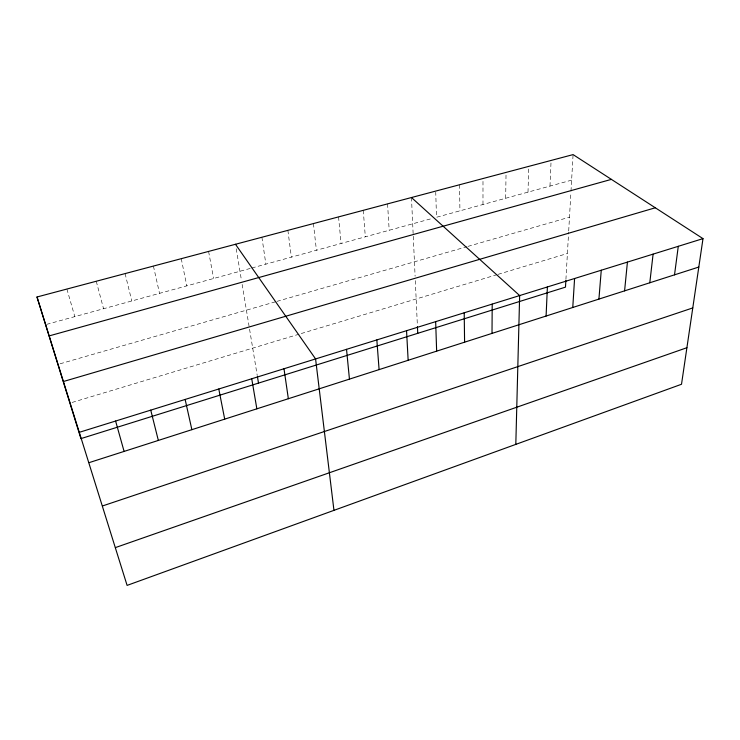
<?xml version="1.0" encoding="UTF-8"?>
<svg xmlns="http://www.w3.org/2000/svg" width="740" height="740" viewBox="0 0 740 740"><rect width="100%" height="100%" fill="white"/><g stroke="black" fill="none" stroke-linecap="round" stroke-linejoin="round"><path stroke-width="0.56" stroke-dasharray="3.7 2.78" d="M482.98 204.508L482.989 178.534M505.67 198.274L506.058 172.401M527.999 192.141L528.758 166.371M549.977 186.101L551.096 160.441M565.924 279.378L568.635 232.11M568.699 230.954L570.919 192.271M570.984 191.17L573.084 154.605M72.094 402.449L299.053 334.193M301.236 333.536L496.984 274.679M498.066 274.355L567.404 253.496M60.088 363.793L275.891 301.68M276.973 301.365L466.903 246.697M467.976 246.383L569.495 217.172M46.657 324.361L250.758 268.296M251.831 268L432.169 218.457M571.613 180.153L436.498 217.273L435.74 192.224M66.896 289.044L74.823 316.618M96.256 281.256L103.554 308.728M125.088 273.596L131.785 300.976M153.411 266.067L159.535 293.354M181.245 258.676L186.804 285.862M208.597 251.415L213.601 278.499M236.227 248.77L241.407 280.025M242.137 284.401L257.252 375.55M261.904 237.253L265.873 264.143M287.888 230.353L291.357 257.141M313.427 223.563L316.415 250.259M338.55 216.894L341.075 243.488M363.257 210.336L365.329 236.819M387.557 203.879L389.194 230.27M411.468 197.524L413.207 235.126M413.262 236.254L415.103 276.196M415.307 280.627L417.379 325.406M459.54 184.76L459.929 210.835"/><path stroke-width="1.11" d="M492.007 333.389L492.202 304.094M515.808 444.379L519.656 295.565L411.468 197.524M546.092 316.045L547.396 286.954M565.86 280.488L565.48 287.139L80.91 438.617L37 296.99L573.084 154.605L703 238.632L681.512 384.264L127.095 585.396L37 296.99M572.76 307.489L574.591 278.508M598.919 299.099L601.259 270.229M624.588 290.857L627.428 262.099M649.794 282.772L653.096 254.135M674.519 274.845L678.284 246.309M115.394 547.6L686.905 347.717M102.508 505.957L692.779 307.923M89.105 462.639L698.81 267.048M79.68 432.197L703 238.632M63.658 381.442L655.298 207.783M49.275 335.877L611.388 179.376M235.477 244.274L315.582 358.937L333.953 510.35M115.607 421.042L124.098 451.418M150.747 410.127L158.342 440.43M185.139 399.443L191.873 429.672M218.79 389L224.701 419.145M251.739 378.769L256.854 408.832M257.428 376.632L258.5 383.107M283.993 368.751L288.35 398.721M346.524 349.336L349.447 379.121M376.836 339.919L379.093 369.611M406.547 330.688L408.147 360.297M417.434 326.534L417.749 333.324M435.666 321.65L436.646 351.149M464.211 312.779L464.591 342.185"/></g></svg>
